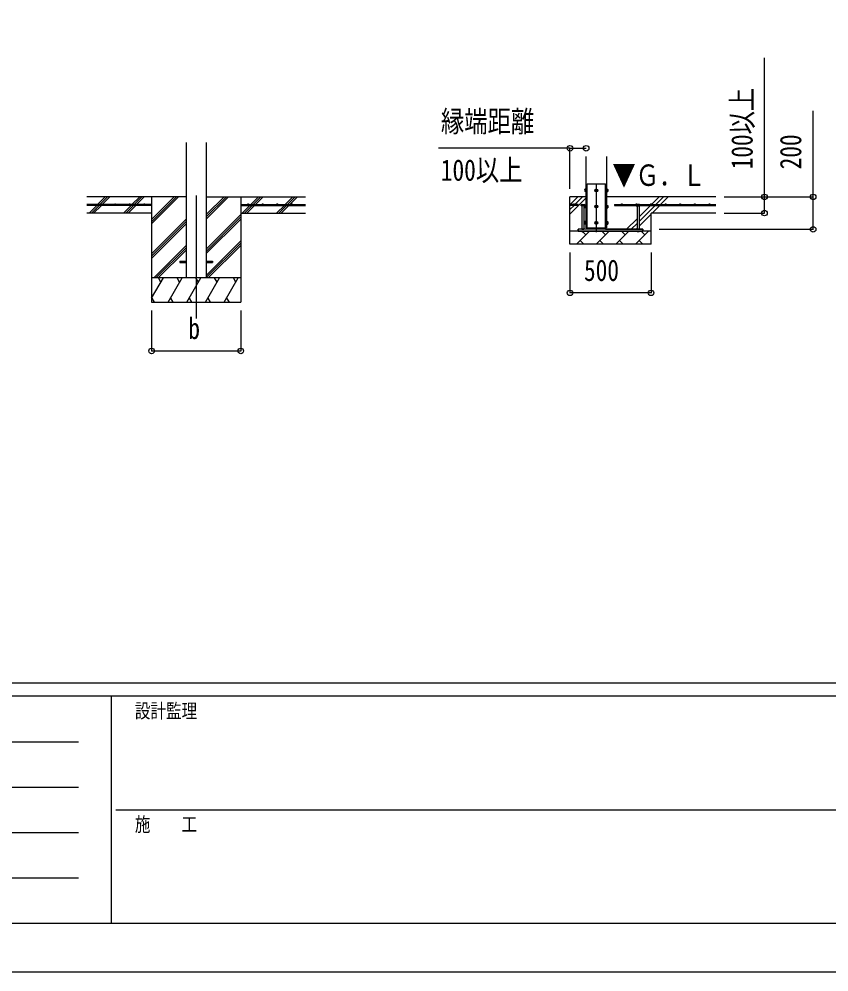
# Model space of a CAD drawing. Units: millimetres, scale not verified. Extents: x -16820 to 16820, y -11880 to 11880.
# Drawn here: x -5787 to -793, y -11880 to -6003 of the extents above; entities that cross this region are included whole.
import ezdxf
from ezdxf.enums import TextEntityAlignment as Align

# ---------------------------------------------------------------- set-up
doc = ezdxf.new("R2010")
doc.units = ezdxf.units.MM
doc.header["$LTSCALE"] = 50
for name, color, linetype in [('0-4_YKK_12', 2, 'Continuous'), ('0-5_YKK_13', 4, 'Continuous'), ('0-6_YKK_A1', 4, 'Continuous'), ('0-7_YKK_D', 6, 'Continuous'), ('0-8_YKK_ZWAK', 7, 'Continuous')]:
    doc.layers.add(name, color=color, linetype=linetype)
doc.styles.add('ＭＳ ゴシック', font='')
doc.styles.get('ＭＳ ゴシック').set_extended_font_data('MS Gothic')

msp = doc.modelspace()

# ---------------------------------------------------------------- linework, layer by layer
at = {"layer": '0-4_YKK_12'}
for p, q in [((-2227.34, -7017.5), (-2227.34, -7317.5)), ((-4694.92, -7090.79), (-4694.92, -7850))]:
    msp.add_line(p, q, dxfattribs=at)
at = {"layer": '0-5_YKK_13'}
for p, q in [((-2283.34, -7290), (-2283.34, -7020)), ((-2283.34, -7020), (-2171.34, -7020)), ((-2171.34, -7290), (-2171.34, -7020)), ((-2298.04, -7053.51), (-2297.46, -7052.51)), ((-2298.04, -7053.51), (-2298.04, -7066.5)), ((-2298.04, -7066.5), (-2297.46, -7067.51)), ((-2292.54, -7052.51), (-2297.46, -7052.51)), ((-2292.54, -7056.25), (-2297.46, -7056.25)), ((-2292.54, -7063.75), (-2297.46, -7063.75)), ((-2292.54, -7067.51), (-2297.46, -7067.51)), ((-2292.54, -7052.51), (-2292.54, -7067.51)), ((-2290.94, -7052.96), (-2292.54, -7052.96)), ((-2292.54, -7059.5), (-2292.54, -7052.96)), ((-2292.54, -7059.5), (-2290.94, -7059.5)), ((-2292.54, -7060.5), (-2290.94, -7060.5)), ((-2292.54, -7067.05), (-2292.54, -7060.5)), ((-2292.54, -7067.05), (-2290.94, -7067.05)), ((-2290.94, -7059.5), (-2290.94, -7052.96)), ((-2290.94, -7067.05), (-2290.94, -7060.5)), ((-2163.74, -7052.95), (-2162.14, -7052.95)), ((-2163.74, -7059.5), (-2163.74, -7052.95)), ((-2162.14, -7059.5), (-2163.74, -7059.5)), ((-2162.14, -7060.5), (-2163.74, -7060.5)), ((-2163.74, -7067.05), (-2163.74, -7060.5)), ((-2162.14, -7067.05), (-2163.74, -7067.05)), ((-2162.14, -7052.49), (-2157.22, -7052.49)), ((-2162.14, -7052.49), (-2162.14, -7067.51)), ((-2162.14, -7059.5), (-2162.14, -7052.95)), ((-2162.14, -7056.25), (-2157.22, -7056.25)), ((-2162.14, -7067.05), (-2162.14, -7060.5)), ((-2162.14, -7063.75), (-2157.22, -7063.75)), ((-2162.14, -7067.51), (-2157.22, -7067.51)), ((-2156.64, -7053.5), (-2157.22, -7052.49)), ((-2156.64, -7066.5), (-2157.22, -7067.51)), ((-2156.64, -7053.5), (-2156.64, -7066.5)), ((-2319.34, -7147.5), (-2320.81, -7148.35)), ((-2319.34, -7147.5), (-2300.34, -7147.5)), ((-2315.84, -7155.5), (-2315.84, -7300)), ((-2315.33, -7155.5), (-2315.33, -7148.35)), ((-2304.36, -7155.5), (-2304.36, -7148.35)), ((-2303.84, -7155.5), (-2303.84, -7300)), ((-2300.34, -7147.5), (-2298.87, -7148.35)), ((-2298.87, -7155.5), (-2298.87, -7148.35)), ((-2298.04, -7153.51), (-2297.46, -7152.51)), ((-2298.04, -7153.51), (-2298.04, -7166.5)), ((-2298.04, -7166.5), (-2297.46, -7167.51)), ((-2292.54, -7152.51), (-2297.46, -7152.51)), ((-2292.54, -7156.25), (-2297.46, -7156.25)), ((-2292.54, -7163.75), (-2297.46, -7163.75)), ((-2292.54, -7167.51), (-2297.46, -7167.51)), ((-2292.54, -7152.51), (-2292.54, -7167.51)), ((-2290.94, -7152.96), (-2292.54, -7152.96)), ((-2292.54, -7159.5), (-2292.54, -7152.96)), ((-2292.54, -7159.5), (-2290.94, -7159.5)), ((-2292.54, -7160.5), (-2290.94, -7160.5)), ((-2292.54, -7167.05), (-2292.54, -7160.5)), ((-2292.54, -7167.05), (-2290.94, -7167.05)), ((-2290.94, -7159.5), (-2290.94, -7152.96)), ((-2290.94, -7167.05), (-2290.94, -7160.5)), ((-2163.74, -7152.95), (-2162.14, -7152.95)), ((-2163.74, -7159.5), (-2163.74, -7152.95)), ((-2162.14, -7159.5), (-2163.74, -7159.5)), ((-2162.14, -7160.5), (-2163.74, -7160.5)), ((-2163.74, -7167.05), (-2163.74, -7160.5)), ((-2162.14, -7167.05), (-2163.74, -7167.05)), ((-2162.14, -7152.49), (-2157.22, -7152.49)), ((-2162.14, -7152.49), (-2162.14, -7167.51)), ((-2162.14, -7159.5), (-2162.14, -7152.95)), ((-2162.14, -7156.25), (-2157.22, -7156.25)), ((-2162.14, -7167.05), (-2162.14, -7160.5)), ((-2162.14, -7163.75), (-2157.22, -7163.75)), ((-2162.14, -7167.51), (-2157.22, -7167.51)), ((-2156.64, -7153.5), (-2157.22, -7152.49)), ((-2156.64, -7166.5), (-2157.22, -7167.51)), ((-2156.64, -7153.5), (-2156.64, -7166.5)), ((-1979.34, -7147.5), (-1980.81, -7148.35)), ((-1980.81, -7155.5), (-1980.81, -7148.35)), ((-1960.34, -7147.5), (-1979.34, -7147.5)), ((-1975.84, -7155.5), (-1975.84, -7300)), ((-1975.33, -7155.5), (-1975.33, -7148.35)), ((-1964.36, -7155.5), (-1964.36, -7148.35)), ((-1963.84, -7155.5), (-1963.84, -7300)), ((-1960.34, -7147.5), (-1958.87, -7148.35)), ((-2298.04, -7253.51), (-2297.46, -7252.51)), ((-2298.04, -7253.51), (-2298.04, -7266.5)), ((-2298.04, -7266.5), (-2297.46, -7267.51)), ((-2292.54, -7252.51), (-2297.46, -7252.51)), ((-2292.54, -7256.25), (-2297.46, -7256.25)), ((-2292.54, -7263.75), (-2297.46, -7263.75)), ((-2292.54, -7267.51), (-2297.46, -7267.51)), ((-2292.54, -7252.51), (-2292.54, -7267.51)), ((-2290.94, -7252.96), (-2292.54, -7252.96)), ((-2292.54, -7259.5), (-2292.54, -7252.96)), ((-2292.54, -7259.5), (-2290.94, -7259.5)), ((-2292.54, -7260.5), (-2290.94, -7260.5)), ((-2292.54, -7267.05), (-2292.54, -7260.5)), ((-2292.54, -7267.05), (-2290.94, -7267.05)), ((-2290.94, -7259.5), (-2290.94, -7252.96)), ((-2290.94, -7267.05), (-2290.94, -7260.5)), ((-2163.74, -7252.95), (-2162.14, -7252.95)), ((-2163.74, -7259.5), (-2163.74, -7252.95)), ((-2162.14, -7259.5), (-2163.74, -7259.5)), ((-2162.14, -7260.5), (-2163.74, -7260.5)), ((-2163.74, -7267.05), (-2163.74, -7260.5)), ((-2162.14, -7267.05), (-2163.74, -7267.05)), ((-2162.14, -7252.49), (-2157.22, -7252.49)), ((-2162.14, -7252.49), (-2162.14, -7267.51)), ((-2162.14, -7259.5), (-2162.14, -7252.95)), ((-2162.14, -7256.25), (-2157.22, -7256.25)), ((-2162.14, -7267.05), (-2162.14, -7260.5)), ((-2162.14, -7263.75), (-2157.22, -7263.75)), ((-2162.14, -7267.51), (-2157.22, -7267.51)), ((-2156.64, -7253.5), (-2157.22, -7252.49)), ((-2156.64, -7266.5), (-2157.22, -7267.51)), ((-2156.64, -7253.5), (-2156.64, -7266.5)), ((-1939.84, -7300), (-2339.84, -7300)), ((-2339.84, -7312), (-2339.84, -7300)), ((-2339.84, -7312), (-1939.84, -7312)), ((-2315.84, -7300), (-2303.84, -7300)), ((-2315.84, -7313.5), (-2303.84, -7313.5)), ((-2283.34, -7300), (-2283.34, -7290)), ((-2171.34, -7300), (-2171.34, -7290)), ((-1963.84, -7300), (-1975.84, -7300)), ((-1963.84, -7313.5), (-1975.84, -7313.5)), ((-1939.84, -7312), (-1939.84, -7300)), ((-4794.92, -7495.5), (-4794.92, -7504.5)), ((-4794.92, -7495.5), (-4757.42, -7495.5)), ((-4794.92, -7504.5), (-4757.42, -7504.5)), ((-4632.42, -7495.5), (-4594.92, -7495.5)), ((-4632.42, -7504.5), (-4594.92, -7504.5)), ((-4594.92, -7495.5), (-4594.92, -7504.5))]:
    msp.add_line(p, q, dxfattribs=at)
for points in [[(-2289.84, -7051.5), (-2290.94, -7051.5), (-2290.94, -7068.5), (-2289.84, -7068.5)], [(-2164.84, -7051.5), (-2163.74, -7051.5), (-2163.74, -7068.5), (-2164.84, -7068.5)], [(-2298.87, -7155.5), (-2320.81, -7155.5), (-2320.81, -7148.35)], [(-2289.84, -7151.5), (-2290.94, -7151.5), (-2290.94, -7168.5), (-2289.84, -7168.5)], [(-2164.84, -7151.5), (-2163.74, -7151.5), (-2163.74, -7168.5), (-2164.84, -7168.5)], [(-1980.81, -7155.5), (-1958.87, -7155.5), (-1958.87, -7148.35)], [(-2289.84, -7251.5), (-2290.94, -7251.5), (-2290.94, -7268.5), (-2289.84, -7268.5)], [(-2164.84, -7251.5), (-2163.74, -7251.5), (-2163.74, -7268.5), (-2164.84, -7268.5)], [(-2315.84, -7312), (-2315.84, -7313.5), (-2313.84, -7315.5), (-2305.84, -7315.5)], [(-2303.84, -7312), (-2303.84, -7313.5), (-2305.84, -7315.5)], [(-1975.84, -7312), (-1975.84, -7313.5), (-1973.84, -7315.5)], [(-1963.84, -7312), (-1963.84, -7313.5), (-1965.84, -7315.5), (-1973.84, -7315.5)]]:
    msp.add_lwpolyline(points, dxfattribs=at)
for points in [[(-2227.34, -7052.49), (-2233.84, -7056.25), (-2233.84, -7063.75), (-2227.34, -7067.51), (-2220.84, -7063.75), (-2220.84, -7056.25)], [(-2227.34, -7152.49), (-2233.84, -7156.25), (-2233.84, -7163.75), (-2227.34, -7167.51), (-2220.84, -7163.75), (-2220.84, -7156.25)], [(-2227.34, -7252.49), (-2233.84, -7256.25), (-2233.84, -7263.75), (-2227.34, -7267.51), (-2220.84, -7263.75), (-2220.84, -7256.25)]]:
    msp.add_lwpolyline(points, close=True, dxfattribs=at)
for centre, radius in [((-2227.34, -7060), 8.5), ((-2227.34, -7060), 6.5), ((-2227.34, -7160), 8.5), ((-2227.34, -7160), 6.5), ((-2227.34, -7260), 8.5), ((-2227.34, -7260), 6.5)]:
    msp.add_circle(centre, radius, dxfattribs=at)
for centre, radius, start, end in [((-2294.74, -7054.38), 3.31, 145.51973, 214.48027), ((-2285.62, -7060), 12.42, 162.41205, 197.58795), ((-2294.72, -7065.63), 3.32, 145.61575, 214.38425), ((-2227.34, -7060), 7.05, 157.21814, 202.78186), ((-2227.34, -7060), 7.05, 97.21814, 142.78186), ((-2227.34, -7060), 7.05, 217.21814, 262.78186), ((-2227.34, -7060), 7.05, 37.21814, 82.78186), ((-2227.34, -7060), 7.05, 277.21814, 322.78186), ((-2227.34, -7060), 7.05, 337.21814, 22.78186), ((-2159.96, -7054.37), 3.32, 325.61575, 34.38425), ((-2169.06, -7060), 12.42, 342.41205, 17.58795), ((-2159.96, -7065.63), 3.32, 325.61575, 34.38425), ((-2318.07, -7152.36), 4.86, 55.61575, 124.38425), ((-2309.84, -7165.65), 18.15, 72.41205, 107.58795), ((-2301.61, -7152.36), 4.86, 55.61575, 124.38425), ((-2294.74, -7154.38), 3.31, 145.51973, 214.48027), ((-2285.62, -7160), 12.42, 162.41205, 197.58795), ((-2294.72, -7165.63), 3.32, 145.61575, 214.38425), ((-2227.34, -7160), 7.05, 157.21814, 202.78186), ((-2227.34, -7160), 7.05, 97.21814, 142.78186), ((-2227.34, -7160), 7.05, 217.21814, 262.78186), ((-2227.34, -7160), 7.05, 37.21814, 82.78186), ((-2227.34, -7160), 7.05, 277.21814, 322.78186), ((-2227.34, -7160), 7.05, 337.21814, 22.78186), ((-2159.96, -7154.37), 3.32, 325.61575, 34.38425), ((-2169.06, -7160), 12.42, 342.41205, 17.58795), ((-2159.96, -7165.63), 3.32, 325.61575, 34.38425), ((-1978.07, -7152.36), 4.86, 55.61575, 124.38425), ((-1969.84, -7165.65), 18.15, 72.41205, 107.58795), ((-1961.61, -7152.36), 4.86, 55.61575, 124.38425), ((-2294.74, -7254.38), 3.31, 145.51973, 214.48027), ((-2285.62, -7260), 12.42, 162.41205, 197.58795), ((-2294.72, -7265.63), 3.32, 145.61575, 214.38425), ((-2227.34, -7260), 7.05, 157.21814, 202.78186), ((-2227.34, -7260), 7.05, 97.21814, 142.78186), ((-2227.34, -7260), 7.05, 217.21814, 262.78186), ((-2227.34, -7260), 7.05, 37.21814, 82.78186), ((-2227.34, -7260), 7.05, 277.21814, 322.78186), ((-2227.34, -7260), 7.05, 337.21814, 22.78186), ((-2159.96, -7254.37), 3.32, 325.61575, 34.38425), ((-2169.06, -7260), 12.42, 342.41205, 17.58795), ((-2159.96, -7265.63), 3.32, 325.61575, 34.38425)]:
    msp.add_arc(centre, radius, start, end, dxfattribs=at)
at = {"layer": '0-6_YKK_A1'}
for p, q in [((-4757.42, -6763.65), (-4757.42, -7600)), ((-4632.42, -6763.65), (-4632.42, -7600)), ((-2289.84, -7290), (-2289.84, -6850)), ((-2164.84, -6850), (-2164.84, -7290)), ((-4757.42, -7100), (-5369.92, -7100)), ((-5303.09, -7147.5), (-5255.59, -7100)), ((-5284.09, -7142.64), (-5241.45, -7100)), ((-5274.8, -7147.5), (-5227.3, -7100)), ((-5090.96, -7147.5), (-5043.46, -7100)), ((-5076.81, -7147.5), (-5029.31, -7100)), ((-5062.67, -7147.5), (-5015.17, -7100)), ((-4969.92, -7100), (-4969.92, -7750)), ((-4969.92, -7266.88), (-4803.04, -7100)), ((-4969.92, -7252.74), (-4817.18, -7100)), ((-4969.92, -7238.6), (-4831.32, -7100)), ((-4632.42, -7237.75), (-4494.67, -7100)), ((-4632.42, -7223.61), (-4508.81, -7100)), ((-4632.42, -7209.46), (-4522.96, -7100)), ((-4632.42, -7100), (-4019.92, -7100)), ((-4419.92, -7100), (-4419.92, -7750)), ((-4358.32, -7147.5), (-4310.82, -7100)), ((-4344.18, -7147.5), (-4296.68, -7100)), ((-4330.04, -7147.5), (-4282.54, -7100)), ((-4146.19, -7147.5), (-4098.69, -7100)), ((-4132.05, -7147.5), (-4084.55, -7100)), ((-4117.91, -7147.5), (-4070.41, -7100)), ((-2289.84, -7100), (-2389.84, -7100)), ((-2389.84, -7392), (-2389.84, -7100)), ((-2389.84, -7206), (-2289.84, -7106)), ((-2387.91, -7147.5), (-2340.41, -7100)), ((-2359.63, -7147.5), (-2312.13, -7100)), ((-1489.84, -7100), (-2164.84, -7100)), ((-1887.91, -7147.5), (-1840.41, -7100)), ((-1859.63, -7147.5), (-1812.13, -7100)), ((-1831.34, -7147.5), (-1783.84, -7100)), ((-4969.92, -7147.5), (-5369.92, -7147.5)), ((-4969.92, -7152.5), (-5369.92, -7152.5)), ((-5355.59, -7200), (-5308.09, -7152.5)), ((-5341.45, -7200), (-5293.95, -7152.5)), ((-5327.3, -7200), (-5279.8, -7152.5)), ((-5288.95, -7147.5), (-5287.28, -7145.83)), ((-5142.05, -7198.6), (-5095.96, -7152.5)), ((-5129.31, -7200), (-5081.81, -7152.5)), ((-5115.17, -7200), (-5067.67, -7152.5)), ((-4969.92, -7147.5), (-4969.92, -7152.5)), ((-4419.92, -7147.5), (-4019.92, -7147.5)), ((-4419.92, -7147.5), (-4419.92, -7152.5)), ((-4419.92, -7152.5), (-4019.92, -7152.5)), ((-4410.82, -7200), (-4363.32, -7152.5)), ((-4396.68, -7200), (-4349.18, -7152.5)), ((-4382.54, -7200), (-4335.04, -7152.5)), ((-4198.69, -7200), (-4151.19, -7152.5)), ((-4184.55, -7200), (-4137.05, -7152.5)), ((-4170.41, -7200), (-4122.91, -7152.5)), ((-2339.84, -7147.5), (-2389.84, -7147.5)), ((-2389.84, -7177.71), (-2364.63, -7152.5)), ((-2339.84, -7152.5), (-2389.84, -7152.5)), ((-2339.84, -7147.5), (-2339.84, -7152.5)), ((-2114.84, -7147.5), (-1489.84, -7147.5)), ((-2114.84, -7147.5), (-2114.84, -7152.5)), ((-2114.84, -7152.5), (-1980.81, -7152.5)), ((-1963.84, -7251.71), (-1864.63, -7152.5)), ((-1963.84, -7223.43), (-1892.91, -7152.5)), ((-1958.87, -7152.5), (-1489.84, -7152.5)), ((-1883.84, -7200), (-1836.34, -7152.5)), ((-4969.92, -7200), (-5369.92, -7200)), ((-4632.42, -7421.59), (-4419.92, -7209.1)), ((-4632.42, -7435.74), (-4419.92, -7223.24)), ((-4419.92, -7200), (-4019.92, -7200)), ((-1963.84, -7280), (-1889.84, -7206)), ((-1889.84, -7392), (-1889.84, -7200)), ((-1489.84, -7200), (-1889.84, -7200)), ((-4969.92, -7450.73), (-4757.42, -7238.23)), ((-4969.92, -7464.87), (-4757.42, -7252.37)), ((-4969.92, -7479.01), (-4757.42, -7266.51)), ((-4632.42, -7449.88), (-4419.92, -7237.38)), ((-2040.41, -7300), (-1975.84, -7235.43)), ((-2012.13, -7300), (-1975.84, -7263.71)), ((-1889.84, -7312), (-2389.84, -7312)), ((-2349.1, -7392), (-2269.1, -7312)), ((-2291.77, -7334.66), (-2310.93, -7315.5)), ((-2289.84, -7290), (-2164.84, -7290)), ((-2227.68, -7392), (-2147.68, -7312)), ((-2170.34, -7334.66), (-2193.01, -7312)), ((-2171.34, -7300), (-1939.84, -7300)), ((-2106.26, -7392), (-2026.26, -7312)), ((-2048.92, -7334.66), (-2071.58, -7312)), ((-1984.84, -7392), (-1904.84, -7312)), ((-1983.84, -7300), (-1975.84, -7292)), ((-1927.5, -7334.66), (-1950.16, -7312)), ((-1939.84, -7300), (-1939.84, -7312)), ((-4957.06, -7600), (-4757.42, -7400.36)), ((-4632.42, -7583.72), (-4419.92, -7371.23)), ((-4632.42, -7597.87), (-4419.92, -7385.37)), ((-4620.41, -7600), (-4419.92, -7399.51)), ((-1889.84, -7392), (-2389.84, -7392)), ((-2326.44, -7369.34), (-2303.78, -7392)), ((-2205.02, -7369.34), (-2182.36, -7392)), ((-2083.6, -7369.34), (-2060.94, -7392)), ((-1962.18, -7369.34), (-1939.52, -7392)), ((-4942.92, -7600), (-4757.42, -7414.5)), ((-4928.78, -7600), (-4757.42, -7428.64)), ((-4419.92, -7600), (-4969.92, -7600)), ((-4969.92, -7725.45), (-4897.49, -7600)), ((-4912.49, -7625.98), (-4927.49, -7600)), ((-4868.62, -7750), (-4782.02, -7600)), ((-4797.02, -7625.98), (-4812.02, -7600)), ((-4753.15, -7750), (-4666.55, -7600)), ((-4681.55, -7625.98), (-4696.55, -7600)), ((-4637.68, -7750), (-4551.08, -7600)), ((-4566.08, -7625.98), (-4581.08, -7600)), ((-4522.21, -7750), (-4435.61, -7600)), ((-4450.61, -7625.98), (-4465.61, -7600)), ((-4969.92, -7750), (-4419.92, -7750)), ((-4969.1, -7724.02), (-4954.1, -7750)), ((-4853.63, -7724.02), (-4838.63, -7750)), ((-4738.16, -7724.02), (-4723.16, -7750)), ((-4622.68, -7724.02), (-4607.69, -7750)), ((-4507.22, -7724.02), (-4492.22, -7750))]:
    msp.add_line(p, q, dxfattribs=at)
msp.add_lwpolyline([(-2283.34, -7300), (-2339.84, -7300), (-2339.84, -7312)], dxfattribs=at)
for centre in [(-5284.92, -7145), (-5194.92, -7145), (-5104.92, -7145), (-5014.92, -7145), (-4374.92, -7145), (-4284.92, -7145), (-4194.92, -7145), (-4104.92, -7145), (-2364.84, -7145), (-2069.84, -7145), (-1979.84, -7145), (-1889.84, -7145), (-1799.84, -7145), (-1709.84, -7145), (-1619.84, -7145), (-1529.84, -7145)]:
    msp.add_circle(centre, 2.5, dxfattribs=at)
at = {"layer": '0-7_YKK_D'}
for p, q in [((-2389.84, -6800), (-3200.94, -6800)), ((-2389.84, -7050), (-2389.84, -6799)), ((-2389.84, -6800), (-2289.84, -6800)), ((-2289.84, -6800), (-2289.84, -6799)), ((-1439.84, -7100), (-1189.34, -7100)), ((-1439.84, -7100), (-888.84, -7100)), ((-1439.84, -7200), (-1189.34, -7200)), ((-1839.84, -7300), (-888.84, -7300)), ((-2389.84, -7442), (-2389.84, -7693)), ((-1889.84, -7442), (-1889.84, -7693)), ((-1889.84, -7692), (-2389.84, -7692)), ((-4969.92, -7800), (-4969.92, -8051)), ((-4419.92, -7800), (-4419.92, -8051)), ((-4969.92, -8050), (-4419.92, -8050))]:
    msp.add_line(p, q, dxfattribs=at)
for points in [[(-1189.84, -7200), (-1189.84, -7100), (-1189.84, -6243.2)], [(-889.84, -7300), (-889.84, -7100), (-889.84, -6569.6)]]:
    msp.add_lwpolyline(points, dxfattribs=at)
for centre in [(-2389.84, -6800), (-2289.84, -6800), (-1189.84, -7100), (-889.84, -7100), (-1189.84, -7200), (-889.84, -7300), (-2389.84, -7692), (-1889.84, -7692), (-4969.92, -8050), (-4419.92, -8050)]:
    msp.add_circle(centre, 17, dxfattribs=at)
at = {"layer": '0-8_YKK_ZWAK'}
for p, q in [((15580.08, -10100), (-15619.92, -10100)), ((-5219.92, -10180), (-15619.92, -10180)), ((-5219.92, -10180), (-5219.92, -11580)), ((-19.92, -10180), (-5219.92, -10180)), ((-15449.92, -10460), (-5419.92, -10460)), ((-15449.92, -10740), (-5419.92, -10740)), ((-5189.92, -10880), (-19.92, -10880)), ((-15449.92, -11020), (-5419.92, -11020)), ((-15449.92, -11300), (-5419.92, -11300)), ((-15619.92, -11580), (-5219.92, -11580)), ((-5219.92, -11580), (-19.92, -11580))]:
    msp.add_line(p, q, dxfattribs=at)
msp.add_lwpolyline([(-16820, -11880), (16820, -11880), (16820, 11880), (-16820, 11880)], close=True, dxfattribs=at)

# ---------------------------------------------------------------- texts
at = {"layer": '0-6_YKK_A1', "style": 'ＭＳ ゴシック', "width": 0.8}
msp.add_text('▼Ｇ．Ｌ', height=132, dxfattribs=at).set_placement((-2128.61, -7071.55), align=Align.BOTTOM_LEFT)
at = {"layer": '0-7_YKK_D', "style": 'ＭＳ ゴシック', "width": 0.8}
for s, p in [('100以上', (-1223.84, -6930)), ('200', (-923.84, -6930))]:
    msp.add_text(s, height=132, rotation=90, dxfattribs=at).set_placement(p, align=Align.BOTTOM_LEFT)
for s, p in [('縁端距離', (-3185.97, -6740)), ('100以上', (-3185.97, -7040)), ('500', (-2303.04, -7658)), ('b', (-4742.92, -8016))]:
    msp.add_text(s, height=132, dxfattribs=at).set_placement(p, align=Align.BOTTOM_LEFT)
at = {"layer": '0-8_YKK_ZWAK', "style": 'ＭＳ ゴシック', "width": 0.8}
for s, p in [('設計監理', (-5073.25, -10340)), ('施\u3000\u3000工', (-5073.25, -11040))]:
    msp.add_text(s, height=87.98, dxfattribs=at).set_placement(p, align=Align.BOTTOM_LEFT)

doc.saveas('drawing.dxf')
